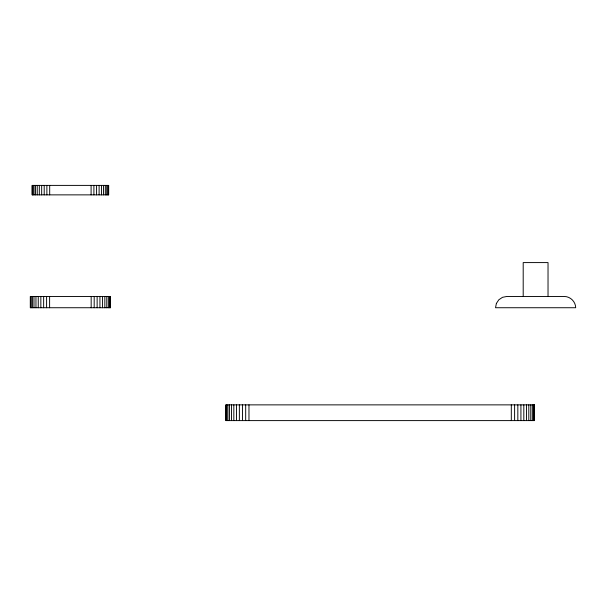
<?xml version="1.0" encoding="UTF-8"?>
<svg xmlns="http://www.w3.org/2000/svg" width="606" height="606" viewBox="0 0 606 606"><rect width="100%" height="100%" fill="white"/><g stroke="black" fill="none" stroke-linecap="round" stroke-linejoin="round"><path stroke-width="0.91" d="M548.029 296.448L548.029 262.587L523.198 262.587L523.198 296.448M534.212 404.869L534.212 420.602M533.507 404.869L533.507 420.602M532.356 404.869L532.356 420.602M530.773 404.869L530.773 420.602M528.796 404.869L528.796 420.602M526.462 404.869L526.462 420.602M523.819 404.869L523.819 420.602M520.925 404.869L520.925 420.602M517.835 404.869L517.835 420.602M514.608 404.869L514.608 420.602M511.312 404.869L511.312 420.602M248.975 404.869L248.975 420.602M245.68 404.869L245.68 420.602M242.453 404.869L242.453 420.602M239.362 404.869L239.362 420.602M236.461 404.869L236.461 420.602M233.825 404.869L233.825 420.602M231.484 404.869L231.484 420.602M229.507 404.869L229.507 420.602M227.924 404.869L227.924 420.602M226.773 404.869L226.773 420.602M226.076 404.869L226.076 420.602M110.239 296.463L110.239 307.734M109.527 296.463L109.527 307.734M108.451 185.398L108.451 194.867M108.368 296.463L108.368 307.734M107.807 185.398L107.807 194.867M106.785 296.463L106.785 307.734M106.754 185.398L106.754 194.867M105.323 185.398L105.323 194.867M104.823 296.463L104.823 307.734M103.535 185.398L103.535 194.867M102.512 296.463L102.512 307.734M101.452 185.398L101.452 194.867M99.929 296.463L99.929 307.734M99.111 185.398L99.111 194.867M97.134 296.463L97.134 307.734M96.574 185.398L96.574 194.867M94.188 296.463L94.188 307.734M93.9 185.398L93.9 194.867M91.165 296.463L91.165 307.734M91.097 185.398L91.097 194.867M49.684 185.398L49.684 194.867M49.609 296.463L49.609 307.734M46.874 185.398L46.874 194.867M46.594 296.463L46.594 307.734M44.2 185.398L44.2 194.867M43.647 296.463L43.647 307.734M41.67 185.398L41.67 194.867M40.844 296.463L40.844 307.734M39.322 185.398L39.322 194.867M38.261 296.463L38.261 307.734M37.239 185.398L37.239 194.867M35.959 296.463L35.959 307.734M35.451 185.398L35.451 194.867M34.019 185.398L34.019 194.867M33.989 296.463L33.989 307.734M32.966 185.398L32.966 194.867M32.406 296.463L32.406 307.734M32.33 185.398L32.33 194.867M31.247 296.463L31.247 307.734M30.535 296.463L30.535 307.734M496.382 303.424L495.526 307.734L575.7 307.734C575.571 301.674 570.473 296.584 564.413 296.463L506.813 296.463L502.495 297.319L498.829 299.765L496.382 303.424M108.671 185.398L32.103 185.398L32.103 194.867L108.671 194.867L108.671 185.398M110.474 296.463L30.3 296.463L30.3 307.734L110.474 307.734L110.474 296.463M534.447 404.869L225.833 404.869L225.833 420.602L534.447 420.602L534.447 404.869"/></g></svg>
